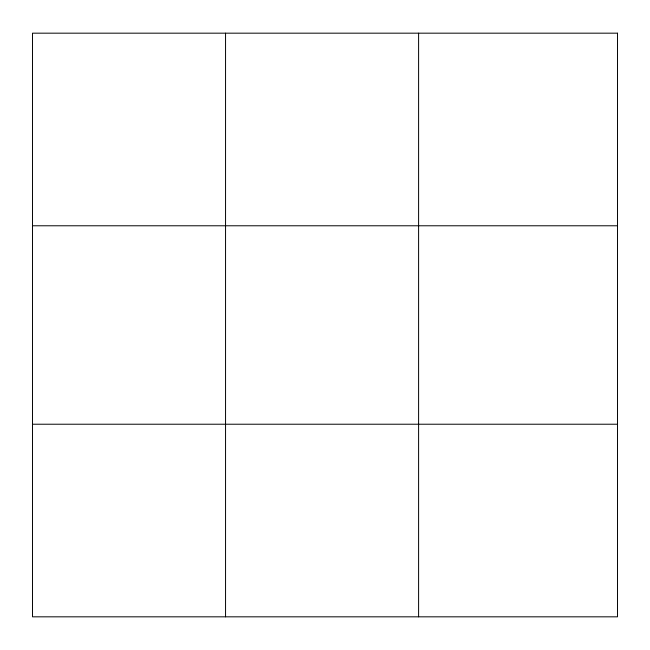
<?xml version="1.0" encoding="UTF-8"?>
<svg xmlns="http://www.w3.org/2000/svg" width="650" height="650" viewBox="0 0 650 650"><rect width="100%" height="100%" fill="white"/><g stroke="black" fill="none" stroke-linecap="round" stroke-linejoin="round"><path stroke-width="0.97" d="M225.55 33.174L225.55 616.826M418.6 33.174L418.6 616.826M32.5 225.778L617.5 225.778M32.5 424.223L617.5 424.223M617.5 33.174L617.5 616.826L32.5 616.826L32.5 33.174L617.5 33.174"/></g></svg>
